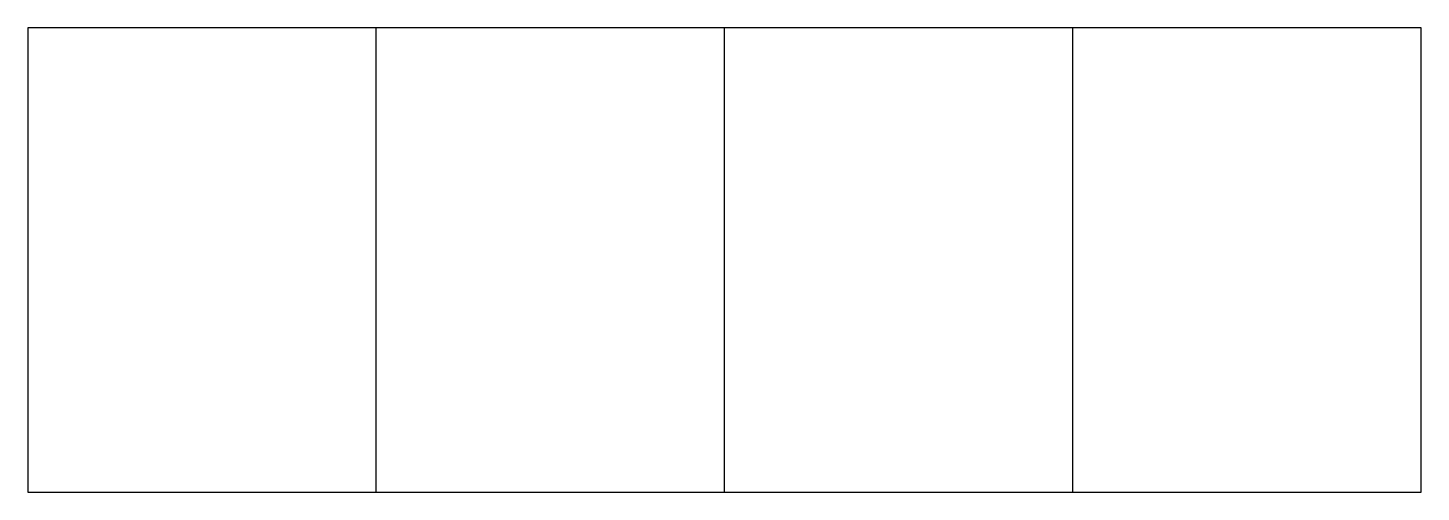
# Model space of a CAD drawing. Header units: metres. Extents: x 0 to 120, y 0 to 40.
import ezdxf

# ---------------------------------------------------------------- set-up
doc = ezdxf.new("R2010")
doc.units = ezdxf.units.M
for name, color, linetype in [('BEND_DOWN', 7, 'Continuous'), ('BEND_MID', 7, 'Continuous'), ('BEND_UP', 7, 'Continuous'), ('OUTLINE', 7, 'Continuous')]:
    doc.layers.add(name, color=color, linetype=linetype)

msp = doc.modelspace()

# ---------------------------------------------------------------- linework, layer by layer
at = {"layer": 'BEND_DOWN'}
msp.add_line((90, 0), (90, 40), dxfattribs=at)
at = {"layer": 'BEND_MID'}
msp.add_line((60, 0), (60, 40), dxfattribs=at)
at = {"layer": 'BEND_UP'}
msp.add_line((30, 0), (30, 40), dxfattribs=at)
at = {"layer": 'OUTLINE'}
msp.add_lwpolyline([(0, 0), (120, 0), (120, 40), (0, 40)], close=True, dxfattribs=at)

doc.saveas('drawing.dxf')
